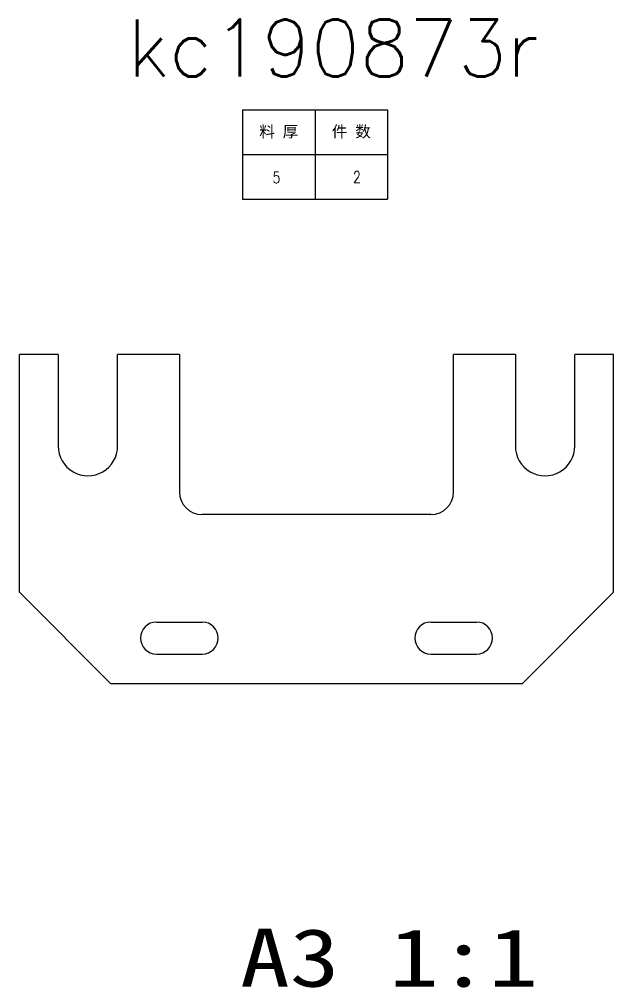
# Model space of a CAD drawing. Header units: millimetres. Extents: x 36361 to 54313, y -16165 to -10745.
# Drawn here: x 37442.7 to 37572.7, y -11001.8 to -10790 of the extents above; entities that cross this region are included whole.
import ezdxf
from ezdxf.enums import TextEntityAlignment as Align

# ---------------------------------------------------------------- set-up
doc = ezdxf.new("R2010")
doc.units = ezdxf.units.MM
doc.layers.add('123', color=1, linetype='Continuous', lineweight=18)
doc.styles.add('DIM', font='txt.shx', dxfattribs={"width": 0.8, "bigfont": 'bigfont.shx'})
doc.styles.add('leroy', font='simplex.shx')
doc.styles.get("Standard").update_dxf_attribs({"font": 'simplex.shx', "bigfont": 'gbcbig.shx'})

# ---------------------------------------------------------------- blocks, each defined once
blk = doc.blocks.new('*T109')
at = {"color": 0, "linetype": 'ByBlock', "lineweight": -2, "transparency": 16777216}
for p, q in [((0, 0), (127, 0)), ((0, 0), (0, -78)), ((63.5, 0), (63.5, -78)), ((127, 0), (127, -78)), ((0, -39), (127, -39)), ((0, -78), (127, -78))]:
    blk.add_line(p, q, dxfattribs=at)
at = {"color": 0, "transparency": 16777216, "char_height": 10, "width": 60.5, "attachment_point": 5}
for s, insert in [('{\\fSimSun|b0|i0|c134|p2;料 厚}', (31.75, -19.5)), ('{\\fSimSun|b0|i0|c134|p2;件 数}', (95.25, -19.5))]:
    blk.add_mtext(s, dxfattribs=dict(at, insert=insert))
blk = doc.blocks.new('拆图参数')
blk.add_blockref('*T109', (-63.5, 78))
at = {"style": 'DIM', "width": 0.8}
blk.add_attdef('6', text='', height=10, dxfattribs=at).set_placement((-37.13, 18.91), align=Align.MIDDLE_LEFT)
blk.add_attdef('1', text='', height=10, dxfattribs=at).set_placement((36.65, 19.27), align=Align.MIDDLE_CENTER)

msp = doc.modelspace()

# ---------------------------------------------------------------- linework, layer by layer
for p, q in [((37451.221, -10863.344), (37442.721, -10863.344)), ((37442.721, -10915.344), (37442.721, -10863.344)), ((37451.221, -10863.344), (37451.221, -10883.344)), ((37477.721, -10863.344), (37464.221, -10863.344)), ((37464.221, -10883.344), (37464.221, -10863.344)), ((37477.721, -10863.344), (37477.721, -10893.344)), ((37551.221, -10863.344), (37537.721, -10863.344)), ((37537.721, -10893.344), (37537.721, -10863.344)), ((37551.221, -10863.344), (37551.221, -10883.344)), ((37572.721, -10863.344), (37564.221, -10863.344)), ((37564.221, -10883.344), (37564.221, -10863.344)), ((37572.721, -10915.344), (37572.721, -10863.344)), ((37532.721, -10898.344), (37482.721, -10898.344)), ((37462.721, -10935.344), (37442.721, -10915.344)), ((37552.721, -10935.344), (37572.721, -10915.344)), ((37472.721, -10921.844), (37482.721, -10921.844)), ((37532.721, -10921.844), (37542.721, -10921.844)), ((37472.721, -10928.844), (37482.721, -10928.844)), ((37532.721, -10928.844), (37542.721, -10928.844)), ((37552.721, -10935.344), (37462.721, -10935.344))]:
    msp.add_line(p, q)
for centre, radius, start, end in [((37457.721, -10883.344), 6.5, 179.99999, 0), ((37557.721, -10883.344), 6.5, 179.99999, 0), ((37482.721, -10893.344), 5, 180.00001, 270), ((37532.721, -10893.344), 5, 270, 0), ((37472.721, -10925.344), 3.5, 90, 270), ((37482.721, -10925.344), 3.5, 270, 90), ((37532.721, -10925.344), 3.5, 90, 270), ((37542.721, -10925.344), 3.5, 270, 90)]:
    msp.add_arc(centre, radius, start, end)

# ---------------------------------------------------------------- block references
at = {"xscale": 0.25, "yscale": 0.25, "zscale": 0.25}
msp.add_blockref('拆图参数', (37507.403, -10829.316), dxfattribs=at).add_auto_attribs({'1': '2', '6': '5'})

# ---------------------------------------------------------------- texts
at = {"insert": (37466.326, -10790.009), "char_height": 12.5, "attachment_point": 1}
msp.add_mtext_dynamic_manual_height_columns('kc190873r', width=205.1462, gutter_width=62.5, heights=[0], dxfattribs=at)
at = {"layer": '123', "color": 1, "insert": (37491.004, -11001.819), "char_height": 12.7, "attachment_point": 7, "line_spacing_factor": 0.903614, "style": 'leroy'}
msp.add_mtext('{\\fSimSun|b0|i0|c134|p2;\\W1.2578;A3 1:1}', dxfattribs=at)

doc.saveas('drawing.dxf')
